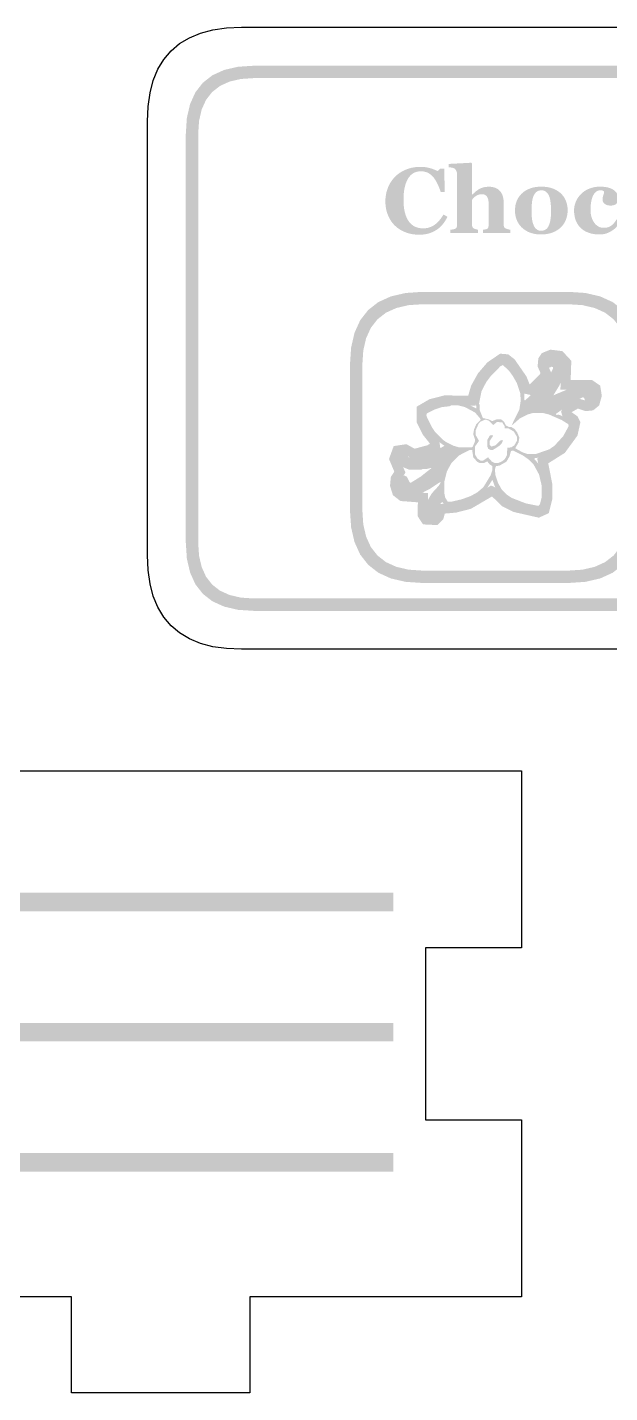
# Model space of a CAD drawing. Header units: millimetres. Extents: x 6 to 594, y 82 to 394.
# Drawn here: x 478.08 to 496.89, y 159.76 to 203.84 of the extents above; entities that cross this region are included whole.
import ezdxf

# ---------------------------------------------------------------- set-up
doc = ezdxf.new("R2010")
doc.units = ezdxf.units.MM
doc.layers.add('CUT', color=1, linetype='Continuous')
doc.layers.add('RASTER', color=7, linetype='Continuous')

msp = doc.modelspace()

# ---------------------------------------------------------------- hatches: boundary and pattern name
at = {"layer": 'RASTER'}
h = msp.add_hatch(color=7, dxfattribs=at)
h.paths.add_polyline_path([(483.2, 200.4), (483.234, 200.916), (483.338, 201.363), (483.509, 201.741), (483.75, 202.05), (484.059, 202.291), (484.438, 202.463), (484.884, 202.566), (485.4, 202.6), (542.6, 202.6), (543.116, 202.566), (543.563, 202.463), (543.941, 202.291), (544.25, 202.05), (544.491, 201.741), (544.662, 201.363), (544.766, 200.916), (544.8, 200.4), (544.8, 187.2), (544.766, 186.684), (544.662, 186.238), (544.491, 185.859), (544.25, 185.55), (543.941, 185.309), (543.563, 185.138), (543.116, 185.034), (542.6, 185), (485.4, 185), (484.884, 185.034), (484.438, 185.138), (484.059, 185.309), (483.75, 185.55), (483.509, 185.859), (483.338, 186.238), (483.234, 186.684), (483.2, 187.2)])
h.paths.add_polyline_path([(483.6, 200.4), (483.6, 187.2), (483.628, 186.778), (483.713, 186.413), (483.853, 186.103), (484.05, 185.85), (484.303, 185.653), (484.613, 185.513), (484.978, 185.428), (485.4, 185.4), (542.6, 185.4), (543.022, 185.428), (543.388, 185.513), (543.697, 185.653), (543.95, 185.85), (544.147, 186.103), (544.287, 186.413), (544.372, 186.778), (544.4, 187.2), (544.4, 200.4), (544.372, 200.822), (544.287, 201.188), (544.147, 201.497), (543.95, 201.75), (543.697, 201.947), (543.388, 202.088), (543.022, 202.172), (542.6, 202.2), (485.4, 202.2), (484.978, 202.172), (484.612, 202.088), (484.303, 201.947), (484.05, 201.75), (483.853, 201.497), (483.713, 201.188), (483.628, 200.822), (483.6, 200.4)])
for points in [[(490.731, 197.144), (490.674, 197.145), (490.619, 197.149), (490.564, 197.155), (490.51, 197.163), (490.457, 197.173), (490.405, 197.186), (490.353, 197.201), (490.303, 197.218), (490.254, 197.238), (490.207, 197.259), (490.161, 197.283), (490.117, 197.309), (490.074, 197.337), (490.033, 197.367), (489.994, 197.399), (489.956, 197.433), (489.921, 197.468), (489.887, 197.506), (489.856, 197.545), (489.826, 197.587), (489.799, 197.63), (489.773, 197.676), (489.749, 197.724), (489.728, 197.773), (489.708, 197.825), (489.691, 197.877), (489.677, 197.931), (489.665, 197.986), (489.656, 198.043), (489.649, 198.1), (489.645, 198.159), (489.644, 198.22), (489.645, 198.279), (489.649, 198.338), (489.656, 198.396), (489.665, 198.452), (489.677, 198.508), (489.691, 198.562), (489.709, 198.615), (489.728, 198.667), (489.75, 198.718), (489.775, 198.767), (489.801, 198.814), (489.83, 198.859), (489.86, 198.903), (489.893, 198.945), (489.928, 198.985), (489.965, 199.024), (490.003, 199.06), (490.043, 199.094), (490.085, 199.125), (490.129, 199.155), (490.175, 199.183), (490.223, 199.208), (490.272, 199.232), (490.324, 199.253), (490.377, 199.272), (490.43, 199.289), (490.485, 199.303), (490.541, 199.314), (490.597, 199.323), (490.654, 199.329), (490.713, 199.333), (490.772, 199.334), (490.815, 199.334), (490.856, 199.332), (490.897, 199.328), (490.937, 199.324), (490.976, 199.318), (491.014, 199.311), (491.051, 199.302), (491.087, 199.293), (491.122, 199.282), (491.155, 199.271), (491.187, 199.26), (491.218, 199.248), (491.247, 199.236), (491.275, 199.224), (491.302, 199.211), (491.327, 199.198), (491.418, 199.279), (491.545, 199.279), (491.559, 198.52), (491.43, 198.52), (491.402, 198.604), (491.372, 198.682), (491.341, 198.754), (491.309, 198.821), (491.275, 198.882), (491.24, 198.937), (491.204, 198.986), (491.166, 199.03), (491.127, 199.068), (491.085, 199.101), (491.041, 199.129), (490.995, 199.152), (490.947, 199.169), (490.897, 199.182), (490.845, 199.19), (490.791, 199.192), (490.724, 199.188), (490.662, 199.177), (490.603, 199.158), (490.549, 199.132), (490.498, 199.097), (490.452, 199.056), (490.41, 199.007), (490.372, 198.95), (490.338, 198.886), (490.309, 198.816), (490.285, 198.74), (490.264, 198.658), (490.249, 198.57), (490.237, 198.476), (490.231, 198.376), (490.229, 198.269), (490.229, 198.209), (490.232, 198.15), (490.235, 198.094), (490.241, 198.04), (490.248, 197.988), (490.256, 197.939), (490.266, 197.892), (490.278, 197.847), (490.29, 197.804), (490.304, 197.763), (490.319, 197.725), (490.334, 197.689), (490.351, 197.655), (490.368, 197.622), (490.386, 197.593), (490.406, 197.565), (490.427, 197.538), (490.45, 197.513), (490.474, 197.49), (490.498, 197.468), (490.524, 197.449), (490.551, 197.431), (490.578, 197.415), (490.606, 197.401), (490.636, 197.389), (490.666, 197.379), (490.697, 197.37), (490.728, 197.362), (490.761, 197.357), (490.794, 197.353), (490.828, 197.35), (490.863, 197.349), (490.913, 197.351), (490.963, 197.356), (491.01, 197.365), (491.057, 197.377), (491.102, 197.393), (491.145, 197.412), (491.187, 197.435), (491.228, 197.461), (491.268, 197.49), (491.307, 197.524), (491.345, 197.56), (491.382, 197.601), (491.418, 197.645), (491.453, 197.692), (491.487, 197.743), (491.521, 197.798), (491.646, 197.721), (491.63, 197.69), (491.614, 197.659), (491.597, 197.629), (491.579, 197.599), (491.561, 197.571), (491.542, 197.543), (491.523, 197.517), (491.503, 197.491), (491.482, 197.466), (491.461, 197.442), (491.439, 197.418), (491.416, 197.396), (491.392, 197.375), (491.368, 197.354), (491.343, 197.334), (491.317, 197.316), (491.288, 197.296), (491.258, 197.278), (491.227, 197.26), (491.195, 197.244), (491.163, 197.229), (491.13, 197.215), (491.096, 197.202), (491.061, 197.19), (491.026, 197.179), (490.988, 197.17), (490.949, 197.162), (490.909, 197.156), (490.867, 197.151), (490.823, 197.147), (490.778, 197.145), (490.731, 197.144)], [(493.675, 197.2), (492.793, 197.2), (492.793, 197.307), (492.801, 197.308), (492.809, 197.308), (492.817, 197.309), (492.825, 197.31), (492.834, 197.311), (492.843, 197.312), (492.853, 197.313), (492.862, 197.314), (492.872, 197.315), (492.881, 197.317), (492.889, 197.318), (492.897, 197.32), (492.904, 197.322), (492.91, 197.324), (492.916, 197.326), (492.921, 197.329), (492.928, 197.333), (492.935, 197.338), (492.941, 197.343), (492.947, 197.349), (492.952, 197.355), (492.957, 197.361), (492.961, 197.368), (492.964, 197.376), (492.967, 197.384), (492.97, 197.393), (492.972, 197.403), (492.973, 197.414), (492.975, 197.426), (492.976, 197.438), (492.976, 197.452), (492.977, 197.467), (492.977, 198.152), (492.976, 198.189), (492.973, 198.223), (492.969, 198.255), (492.962, 198.284), (492.955, 198.311), (492.945, 198.336), (492.933, 198.358), (492.92, 198.378), (492.905, 198.395), (492.889, 198.41), (492.871, 198.423), (492.852, 198.434), (492.831, 198.442), (492.809, 198.448), (492.785, 198.451), (492.76, 198.452), (492.745, 198.452), (492.731, 198.451), (492.717, 198.45), (492.703, 198.448), (492.69, 198.446), (492.676, 198.443), (492.663, 198.439), (492.651, 198.435), (492.638, 198.43), (492.626, 198.425), (492.613, 198.419), (492.601, 198.413), (492.588, 198.407), (492.576, 198.399), (492.564, 198.392), (492.552, 198.384), (492.541, 198.376), (492.532, 198.369), (492.522, 198.361), (492.513, 198.354), (492.505, 198.346), (492.498, 198.339), (492.49, 198.331), (492.484, 198.324), (492.477, 198.316), (492.471, 198.309), (492.466, 198.301), (492.46, 198.295), (492.455, 198.288), (492.45, 198.282), (492.445, 198.275), (492.44, 198.269), (492.44, 197.483), (492.441, 197.47), (492.441, 197.457), (492.442, 197.445), (492.444, 197.434), (492.446, 197.424), (492.448, 197.414), (492.451, 197.405), (492.454, 197.397), (492.457, 197.389), (492.462, 197.382), (492.467, 197.375), (492.473, 197.368), (492.479, 197.362), (492.487, 197.356), (492.495, 197.35), (492.503, 197.345), (492.509, 197.342), (492.515, 197.339), (492.522, 197.336), (492.529, 197.333), (492.536, 197.33), (492.544, 197.327), (492.553, 197.324), (492.561, 197.322), (492.57, 197.319), (492.579, 197.317), (492.588, 197.315), (492.597, 197.313), (492.605, 197.311), (492.614, 197.309), (492.622, 197.308), (492.631, 197.307), (492.631, 197.2), (491.74, 197.2), (491.74, 197.307), (491.75, 197.308), (491.759, 197.308), (491.768, 197.309), (491.778, 197.31), (491.787, 197.311), (491.796, 197.312), (491.805, 197.313), (491.814, 197.314), (491.823, 197.315), (491.832, 197.317), (491.84, 197.318), (491.848, 197.32), (491.856, 197.322), (491.864, 197.324), (491.871, 197.326), (491.878, 197.329), (491.889, 197.334), (491.899, 197.339), (491.909, 197.344), (491.917, 197.35), (491.925, 197.357), (491.931, 197.364), (491.937, 197.371), (491.942, 197.379), (491.946, 197.388), (491.949, 197.397), (491.952, 197.407), (491.954, 197.418), (491.956, 197.429), (491.957, 197.441), (491.958, 197.453), (491.958, 197.467), (491.958, 199.1), (491.958, 199.112), (491.957, 199.124), (491.955, 199.136), (491.953, 199.148), (491.95, 199.161), (491.946, 199.174), (491.942, 199.186), (491.937, 199.2), (491.931, 199.212), (491.924, 199.224), (491.918, 199.235), (491.91, 199.246), (491.902, 199.255), (491.894, 199.264), (491.885, 199.272), (491.875, 199.279), (491.867, 199.283), (491.859, 199.288), (491.849, 199.292), (491.839, 199.296), (491.828, 199.299), (491.816, 199.303), (491.804, 199.306), (491.79, 199.309), (491.776, 199.311), (491.763, 199.314), (491.75, 199.316), (491.737, 199.318), (491.725, 199.319), (491.713, 199.321), (491.702, 199.322), (491.69, 199.323), (491.69, 199.429), (492.418, 199.468), (492.44, 199.444), (492.44, 198.436), (492.446, 198.436), (492.46, 198.449), (492.473, 198.461), (492.486, 198.472), (492.499, 198.484), (492.512, 198.495), (492.524, 198.506), (492.535, 198.516), (492.547, 198.526), (492.558, 198.536), (492.57, 198.547), (492.583, 198.557), (492.596, 198.567), (492.61, 198.577), (492.625, 198.587), (492.64, 198.597), (492.656, 198.608), (492.67, 198.616), (492.685, 198.625), (492.701, 198.633), (492.718, 198.64), (492.736, 198.648), (492.756, 198.655), (492.776, 198.661), (492.797, 198.668), (492.819, 198.674), (492.842, 198.679), (492.864, 198.683), (492.888, 198.686), (492.912, 198.689), (492.936, 198.691), (492.96, 198.692), (492.985, 198.693), (493.043, 198.691), (493.097, 198.684), (493.147, 198.674), (493.193, 198.659), (493.236, 198.639), (493.275, 198.616), (493.31, 198.588), (493.342, 198.556), (493.37, 198.521), (493.394, 198.483), (493.415, 198.442), (493.432, 198.399), (493.445, 198.352), (493.454, 198.303), (493.46, 198.252), (493.461, 198.198), (493.461, 197.48), (493.462, 197.467), (493.462, 197.454), (493.464, 197.442), (493.465, 197.431), (493.468, 197.421), (493.47, 197.411), (493.474, 197.402), (493.478, 197.393), (493.482, 197.386), (493.487, 197.378), (493.494, 197.371), (493.501, 197.364), (493.509, 197.358), (493.517, 197.352), (493.527, 197.347), (493.538, 197.342), (493.544, 197.339), (493.551, 197.336), (493.558, 197.334), (493.565, 197.331), (493.573, 197.329), (493.58, 197.326), (493.588, 197.324), (493.596, 197.322), (493.604, 197.319), (493.613, 197.317), (493.622, 197.315), (493.632, 197.314), (493.642, 197.312), (493.653, 197.31), (493.664, 197.308), (493.675, 197.307)], [(496.554, 197.153), (496.504, 197.154), (496.455, 197.157), (496.408, 197.161), (496.362, 197.168), (496.318, 197.176), (496.275, 197.186), (496.234, 197.199), (496.194, 197.212), (496.156, 197.228), (496.12, 197.245), (496.085, 197.263), (496.052, 197.283), (496.021, 197.303), (495.991, 197.326), (495.963, 197.349), (495.937, 197.374), (495.913, 197.401), (495.89, 197.429), (495.868, 197.458), (495.849, 197.488), (495.831, 197.519), (495.814, 197.552), (495.799, 197.585), (495.786, 197.62), (495.774, 197.656), (495.764, 197.693), (495.756, 197.73), (495.749, 197.769), (495.743, 197.808), (495.739, 197.848), (495.737, 197.888), (495.736, 197.929), (495.737, 197.967), (495.74, 198.005), (495.745, 198.042), (495.752, 198.078), (495.76, 198.114), (495.771, 198.15), (495.783, 198.185), (495.797, 198.22), (495.813, 198.253), (495.83, 198.286), (495.849, 198.318), (495.869, 198.349), (495.89, 198.378), (495.913, 198.407), (495.937, 198.435), (495.962, 198.461), (495.989, 198.487), (496.019, 198.512), (496.049, 198.535), (496.082, 198.557), (496.116, 198.578), (496.152, 198.597), (496.189, 198.615), (496.228, 198.632), (496.268, 198.647), (496.309, 198.66), (496.352, 198.671), (496.395, 198.68), (496.439, 198.687), (496.485, 198.692), (496.531, 198.695), (496.579, 198.696), (496.644, 198.694), (496.706, 198.689), (496.765, 198.681), (496.82, 198.67), (496.871, 198.656), (496.919, 198.638), (496.964, 198.618), (497.005, 198.594), (497.042, 198.567), (497.073, 198.538), (497.1, 198.507), (497.122, 198.474), (497.14, 198.439), (497.152, 198.401), (497.159, 198.361), (497.162, 198.319), (497.161, 198.293), (497.158, 198.269), (497.154, 198.246), (497.148, 198.224), (497.14, 198.203), (497.13, 198.184), (497.119, 198.166), (497.106, 198.149), (497.091, 198.134), (497.073, 198.121), (497.053, 198.11), (497.03, 198.101), (497.005, 198.094), (496.977, 198.089), (496.947, 198.086), (496.914, 198.085), (496.887, 198.086), (496.861, 198.088), (496.837, 198.092), (496.813, 198.098), (496.791, 198.105), (496.769, 198.114), (496.749, 198.125), (496.73, 198.138), (496.713, 198.151), (496.698, 198.166), (496.685, 198.182), (496.675, 198.198), (496.667, 198.216), (496.661, 198.235), (496.657, 198.254), (496.656, 198.275), (496.657, 198.293), (496.658, 198.311), (496.66, 198.329), (496.662, 198.347), (496.665, 198.364), (496.669, 198.382), (496.674, 198.4), (496.68, 198.417), (496.685, 198.434), (496.69, 198.45), (496.695, 198.465), (496.698, 198.479), (496.702, 198.492), (496.704, 198.504), (496.706, 198.515), (496.708, 198.524), (496.703, 198.531), (496.699, 198.537), (496.694, 198.542), (496.689, 198.547), (496.684, 198.552), (496.678, 198.557), (496.673, 198.561), (496.667, 198.565), (496.66, 198.568), (496.652, 198.571), (496.644, 198.573), (496.635, 198.575), (496.625, 198.576), (496.613, 198.578), (496.602, 198.578), (496.589, 198.578), (496.573, 198.578), (496.557, 198.576), (496.541, 198.574), (496.526, 198.571), (496.511, 198.566), (496.497, 198.561), (496.482, 198.555), (496.469, 198.548), (496.455, 198.539), (496.442, 198.529), (496.429, 198.518), (496.416, 198.505), (496.404, 198.491), (496.392, 198.475), (496.38, 198.458), (496.368, 198.439), (496.357, 198.42), (496.346, 198.4), (496.336, 198.377), (496.327, 198.354), (496.318, 198.328), (496.31, 198.301), (496.302, 198.273), (496.295, 198.243), (496.289, 198.211), (496.283, 198.178), (496.279, 198.144), (496.275, 198.107), (496.272, 198.07), (496.27, 198.03), (496.268, 197.99), (496.268, 197.947), (496.27, 197.883), (496.276, 197.823), (496.285, 197.766), (496.299, 197.712), (496.316, 197.661), (496.337, 197.613), (496.362, 197.568), (496.39, 197.527), (496.422, 197.489), (496.455, 197.457), (496.489, 197.429), (496.525, 197.407), (496.562, 197.389), (496.601, 197.377), (496.641, 197.369), (496.683, 197.367), (496.722, 197.368), (496.76, 197.372), (496.795, 197.377), (496.829, 197.385), (496.86, 197.395), (496.889, 197.408), (496.916, 197.423), (496.941, 197.44), (496.965, 197.459), (496.988, 197.48), (497.01, 197.502), (497.032, 197.527), (497.053, 197.554), (497.073, 197.582), (497.093, 197.613), (497.112, 197.645), (497.222, 197.569), (497.21, 197.547), (497.198, 197.525), (497.185, 197.504), (497.172, 197.484), (497.158, 197.463), (497.144, 197.444), (497.129, 197.425), (497.113, 197.406), (497.097, 197.388), (497.08, 197.37), (497.063, 197.353), (497.044, 197.336), (497.025, 197.32), (497.005, 197.304), (496.984, 197.289), (496.962, 197.275), (496.939, 197.26), (496.916, 197.247), (496.893, 197.234), (496.869, 197.222), (496.846, 197.211), (496.822, 197.201), (496.799, 197.192), (496.775, 197.184), (496.751, 197.177), (496.725, 197.17), (496.699, 197.165), (496.672, 197.161), (496.644, 197.157), (496.615, 197.155), (496.585, 197.154), (496.554, 197.153)], [(418.1, 175.9), (489.9, 175.9), (489.9, 175.3), (418.1, 175.3)], [(418.1, 171.7), (489.9, 171.7), (489.9, 171.1), (418.1, 171.1)], [(418.1, 167.5), (489.9, 167.5), (489.9, 166.9), (418.1, 166.9)]]:
    msp.add_hatch(color=7, dxfattribs=at).paths.add_polyline_path(points)
h = msp.add_hatch(color=7, dxfattribs=at)
h.paths.add_polyline_path([(495.306, 198.48), (495.332, 198.454), (495.357, 198.427), (495.38, 198.399), (495.401, 198.369), (495.421, 198.338), (495.439, 198.306), (495.456, 198.273), (495.471, 198.239), (495.485, 198.203), (495.496, 198.167), (495.506, 198.13), (495.514, 198.092), (495.52, 198.054), (495.525, 198.014), (495.527, 197.975), (495.528, 197.934), (495.527, 197.894), (495.525, 197.854), (495.52, 197.815), (495.514, 197.776), (495.506, 197.738), (495.497, 197.7), (495.485, 197.663), (495.472, 197.627), (495.457, 197.592), (495.44, 197.557), (495.422, 197.525), (495.403, 197.493), (495.381, 197.463), (495.358, 197.434), (495.333, 197.406), (495.307, 197.38), (495.278, 197.354), (495.246, 197.328), (495.214, 197.305), (495.18, 197.283), (495.145, 197.263), (495.108, 197.244), (495.07, 197.227), (495.031, 197.212), (494.99, 197.198), (494.948, 197.186), (494.904, 197.176), (494.859, 197.168), (494.812, 197.161), (494.764, 197.157), (494.715, 197.154), (494.664, 197.153), (494.62, 197.154), (494.576, 197.156), (494.534, 197.16), (494.492, 197.166), (494.452, 197.173), (494.412, 197.182), (494.373, 197.192), (494.335, 197.204), (494.298, 197.218), (494.262, 197.233), (494.227, 197.25), (494.194, 197.268), (494.161, 197.289), (494.129, 197.31), (494.099, 197.333), (494.069, 197.358), (494.042, 197.383), (494.017, 197.41), (493.992, 197.438), (493.97, 197.468), (493.948, 197.499), (493.929, 197.531), (493.91, 197.565), (493.894, 197.601), (493.878, 197.637), (493.865, 197.675), (493.854, 197.714), (493.845, 197.754), (493.838, 197.794), (493.833, 197.836), (493.83, 197.879), (493.829, 197.924), (493.83, 197.967), (493.833, 198.009), (493.837, 198.05), (493.843, 198.09), (493.851, 198.128), (493.861, 198.165), (493.872, 198.202), (493.885, 198.236), (493.9, 198.27), (493.917, 198.303), (493.936, 198.335), (493.956, 198.366), (493.978, 198.396), (494.002, 198.425), (494.027, 198.453), (494.055, 198.48), (494.083, 198.505), (494.112, 198.529), (494.143, 198.551), (494.176, 198.571), (494.21, 198.59), (494.246, 198.608), (494.283, 198.624), (494.322, 198.639), (494.362, 198.652), (494.404, 198.664), (494.446, 198.674), (494.49, 198.682), (494.535, 198.688), (494.581, 198.692), (494.629, 198.695), (494.677, 198.696), (494.728, 198.695), (494.777, 198.692), (494.824, 198.688), (494.87, 198.682), (494.914, 198.674), (494.957, 198.664), (494.999, 198.652), (495.038, 198.639), (495.077, 198.624), (495.114, 198.608), (495.149, 198.59), (495.183, 198.571), (495.216, 198.551), (495.247, 198.529), (495.277, 198.505), (495.306, 198.48)])
h.paths.add_polyline_path([(494.931, 197.465), (494.938, 197.486), (494.946, 197.508), (494.952, 197.532), (494.959, 197.556), (494.964, 197.581), (494.97, 197.608), (494.974, 197.636), (494.978, 197.664), (494.982, 197.694), (494.985, 197.725), (494.988, 197.758), (494.99, 197.791), (494.991, 197.826), (494.993, 197.862), (494.993, 197.899), (494.994, 197.937), (494.993, 197.963), (494.993, 197.99), (494.992, 198.018), (494.99, 198.047), (494.988, 198.076), (494.985, 198.107), (494.982, 198.139), (494.979, 198.171), (494.975, 198.203), (494.971, 198.234), (494.966, 198.262), (494.961, 198.289), (494.955, 198.314), (494.949, 198.338), (494.942, 198.359), (494.935, 198.379), (494.926, 198.402), (494.916, 198.423), (494.905, 198.443), (494.893, 198.462), (494.881, 198.479), (494.867, 198.495), (494.853, 198.51), (494.838, 198.524), (494.822, 198.537), (494.804, 198.547), (494.786, 198.556), (494.767, 198.564), (494.747, 198.57), (494.726, 198.574), (494.703, 198.576), (494.68, 198.577), (494.655, 198.576), (494.631, 198.573), (494.608, 198.569), (494.587, 198.563), (494.566, 198.555), (494.548, 198.545), (494.53, 198.533), (494.514, 198.52), (494.499, 198.505), (494.485, 198.489), (494.471, 198.472), (494.459, 198.454), (494.447, 198.435), (494.437, 198.415), (494.427, 198.394), (494.418, 198.372), (494.411, 198.351), (494.404, 198.328), (494.398, 198.305), (494.392, 198.281), (494.387, 198.256), (494.383, 198.231), (494.379, 198.204), (494.375, 198.176), (494.373, 198.148), (494.37, 198.12), (494.368, 198.091), (494.367, 198.062), (494.365, 198.033), (494.365, 198.003), (494.364, 197.973), (494.364, 197.943), (494.364, 197.904), (494.364, 197.866), (494.365, 197.831), (494.366, 197.797), (494.368, 197.765), (494.37, 197.734), (494.372, 197.705), (494.374, 197.678), (494.377, 197.652), (494.381, 197.626), (494.386, 197.6), (494.392, 197.573), (494.398, 197.547), (494.406, 197.521), (494.414, 197.494), (494.424, 197.468), (494.433, 197.446), (494.443, 197.425), (494.453, 197.405), (494.465, 197.387), (494.477, 197.369), (494.491, 197.353), (494.505, 197.338), (494.521, 197.325), (494.537, 197.312), (494.554, 197.301), (494.572, 197.292), (494.592, 197.285), (494.612, 197.279), (494.634, 197.275), (494.657, 197.273), (494.68, 197.272), (494.702, 197.273), (494.723, 197.275), (494.743, 197.279), (494.762, 197.284), (494.78, 197.291), (494.798, 197.299), (494.815, 197.309), (494.831, 197.321), (494.846, 197.334), (494.861, 197.348), (494.875, 197.364), (494.887, 197.381), (494.899, 197.4), (494.911, 197.42), (494.921, 197.442), (494.931, 197.465)])
h = msp.add_hatch(color=7, dxfattribs=at)
h.paths.add_polyline_path([(488.5, 192.95), (488.537, 193.501), (488.647, 193.978), (488.83, 194.382), (489.088, 194.713), (489.418, 194.97), (489.822, 195.153), (490.299, 195.263), (490.85, 195.3), (495.55, 195.3), (496.101, 195.263), (496.578, 195.153), (496.982, 194.97), (497.312, 194.713), (497.57, 194.382), (497.753, 193.978), (497.863, 193.501), (497.9, 192.95), (497.9, 188.25), (497.863, 187.699), (497.753, 187.222), (497.57, 186.818), (497.313, 186.488), (496.982, 186.23), (496.578, 186.047), (496.101, 185.937), (495.55, 185.9), (490.85, 185.9), (490.299, 185.937), (489.822, 186.047), (489.418, 186.23), (489.088, 186.488), (488.83, 186.818), (488.647, 187.222), (488.537, 187.699), (488.5, 188.25)])
h.paths.add_polyline_path([(488.9, 192.95), (488.9, 188.25), (488.93, 187.793), (489.022, 187.397), (489.174, 187.062), (489.388, 186.788), (489.662, 186.574), (489.997, 186.422), (490.393, 186.33), (490.85, 186.3), (495.55, 186.3), (496.007, 186.33), (496.403, 186.422), (496.738, 186.574), (497.013, 186.788), (497.226, 187.062), (497.378, 187.397), (497.47, 187.793), (497.5, 188.25), (497.5, 192.95), (497.47, 193.407), (497.378, 193.803), (497.226, 194.138), (497.013, 194.413), (496.738, 194.626), (496.403, 194.778), (496.007, 194.87), (495.55, 194.9), (490.85, 194.9), (490.393, 194.87), (489.997, 194.778), (489.662, 194.626), (489.388, 194.413), (489.174, 194.138), (489.022, 193.803), (488.93, 193.407), (488.9, 192.95)])
h = msp.add_hatch(color=7, dxfattribs=at)
h.paths.add_polyline_path([(494.968, 193.433), (495.357, 193.387), (495.647, 193.075), (495.626, 192.459), (496.308, 192.459), (496.578, 192.273), (496.632, 191.942), (496.545, 191.631), (496.351, 191.473), (496.111, 191.448), (495.857, 191.53), (495.661, 191.417), (495.657, 191.407), (495.654, 191.417), (495.844, 191.282), (495.94, 191.09), (495.846, 190.661), (495.439, 190.102), (494.902, 189.764), (495.033, 189.096), (495.033, 188.609), (494.919, 188.153), (494.597, 188.009), (493.79, 188.192), (493.414, 188.379), (493.106, 188.676), (493.077, 188.689), (492.407, 188.296), (491.928, 188.173), (491.562, 188.141), (491.513, 187.956), (491.326, 187.769), (490.861, 187.792), (490.682, 188.061), (490.693, 188.504), (490.13, 188.547), (489.887, 188.735), (489.793, 189.037), (489.821, 189.326), (489.932, 189.497), (489.76, 189.903), (489.912, 190.32), (490.323, 190.382), (490.588, 190.235), (491.004, 190.348), (491.075, 190.393), (491.071, 190.415), (490.852, 190.689), (490.649, 191.092), (490.649, 191.589), (491.066, 191.832), (491.553, 191.957), (492.317, 191.946), (492.415, 192.277), (492.631, 192.665), (492.937, 193.023), (493.35, 193.304), (493.611, 193.281), (493.816, 193.12), (494.199, 192.567), (494.303, 192.304), (494.299, 192.305), (494.636, 192.637), (494.65, 192.684), (494.559, 192.889), (494.582, 193.152), (494.695, 193.322)])
h.paths.add_polyline_path([(495.012, 193.106), (494.907, 193.063), (494.893, 193.042), (494.885, 192.943), (494.99, 192.707), (494.919, 192.467), (494.4, 191.954), (494.067, 192.029), (493.915, 192.415), (493.58, 192.898), (493.488, 192.971), (493.436, 192.975), (493.152, 192.783), (492.895, 192.481), (492.712, 192.152), (492.555, 191.622), (491.591, 191.637), (491.189, 191.533), (490.969, 191.405), (490.969, 191.168), (491.122, 190.863), (491.376, 190.547), (491.42, 190.235), (491.135, 190.051), (490.546, 189.893), (490.263, 190.049), (490.148, 190.032), (490.104, 189.911), (490.293, 189.466), (490.132, 189.218), (490.118, 189.07), (490.163, 188.926), (490.25, 188.859), (491.02, 188.801), (491.005, 188.154), (491.038, 188.104), (491.201, 188.096), (491.226, 188.121), (491.31, 188.441), (491.874, 188.489), (492.284, 188.595), (493.054, 189.047), (493.286, 188.947), (493.6, 188.644), (493.898, 188.496), (494.564, 188.345), (494.646, 188.381), (494.713, 188.648), (494.713, 189.065), (494.546, 189.918), (495.216, 190.34), (495.548, 190.795), (495.603, 191.048), (495.593, 191.068), (495.379, 191.22), (495.317, 191.427), (495.409, 191.64), (495.819, 191.878), (496.145, 191.773), (496.223, 191.781), (496.264, 191.814), (496.304, 191.96), (496.284, 192.087), (496.208, 192.139), (495.295, 192.139), (495.322, 192.954), (495.203, 193.083), (495.012, 193.106)])
h = msp.add_hatch(color=7, dxfattribs=at)
h.paths.add_polyline_path([(495.014, 193.193), (495.166, 193.201), (495.253, 193.155), (495.36, 193.076), (495.431, 192.935), (495.431, 192.695), (495.405, 192.589), (495.253, 192.262), (495.067, 191.959), (495.617, 192.19), (495.963, 192.27), (496.176, 192.244), (496.316, 192.172), (496.37, 192.119), (496.415, 192.004), (496.354, 191.8), (496.263, 191.704), (496.229, 191.685), (496.088, 191.704), (496.069, 191.871), (496.016, 191.898), (495.663, 191.72), (495.147, 191.358), (495.173, 191.321), (495.219, 191.34), (495.298, 191.313), (495.546, 191.188), (495.679, 191.082), (495.697, 190.968), (495.644, 190.835), (495.546, 190.641), (495.413, 190.455), (495.147, 190.189), (494.9, 190.037), (494.687, 189.958), (494.474, 189.931), (494.448, 189.904), (494.562, 189.78), (494.687, 189.532), (494.793, 189.107), (494.793, 188.602), (494.695, 188.302), (494.607, 188.256), (494.395, 188.283), (493.836, 188.442), (493.589, 188.567), (493.27, 188.86), (493.172, 189.027), (493.1, 189.232), (492.861, 188.86), (492.595, 188.674), (492.295, 188.522), (491.763, 188.389), (491.604, 188.389), (491.479, 188.514), (491.356, 188.397), (491.285, 188.283), (491.311, 188.177), (491.293, 188.062), (491.152, 187.964), (491.011, 188.009), (490.913, 188.15), (490.913, 188.336), (490.966, 188.496), (491.144, 188.796), (491.372, 189.046), (491.436, 189.152), (491.383, 189.142), (491.08, 188.94), (490.833, 188.815), (490.567, 188.735), (490.328, 188.735), (490.16, 188.807), (490.054, 188.94), (490.009, 189.08), (490.054, 189.248), (490.097, 189.312), (490.168, 189.346), (490.248, 189.373), (490.336, 189.328), (490.426, 189.152), (490.461, 189.134), (490.788, 189.338), (491.144, 189.62), (490.992, 189.585), (490.859, 189.585), (490.806, 189.559), (490.408, 189.559), (490.107, 189.684), (490.009, 189.851), (490.009, 189.984), (490.054, 190.072), (490.134, 190.152), (490.221, 190.17), (490.309, 190.125), (490.373, 189.976), (490.408, 189.958), (490.54, 189.958), (490.939, 190.064), (491.418, 190.25), (491.55, 190.33), (491.41, 190.428), (491.197, 190.641), (491.064, 190.827), (490.966, 190.994), (490.859, 191.26), (490.878, 191.428), (491.011, 191.534), (491.178, 191.606), (491.418, 191.685), (491.683, 191.739), (492.056, 191.739), (492.321, 191.659), (492.579, 191.534), (492.561, 191.898), (492.64, 192.164), (492.765, 192.411), (492.872, 192.571), (493.164, 192.89), (493.438, 193.068), (493.552, 193.022), (493.658, 192.916), (493.924, 192.544), (494.102, 192.137), (494.129, 192.031), (494.129, 191.818), (494.155, 191.792), (494.775, 192.395), (494.987, 192.688), (495.059, 192.828), (495.051, 192.874), (495.006, 192.882), (494.953, 192.855), (494.839, 192.874), (494.793, 192.935), (494.793, 193.014), (494.865, 193.129)])
h.paths.add_polyline_path([(493.438, 192.935), (493.35, 192.89), (493.058, 192.597), (492.898, 192.384), (492.747, 192.084), (492.667, 191.685), (492.693, 191.632), (492.693, 191.473), (492.792, 191.226), (492.986, 191.18), (493.092, 191.127), (493.225, 191.18), (493.385, 191.18), (493.472, 191.109), (493.536, 190.986), (493.624, 190.941), (493.704, 190.941), (493.818, 190.869), (493.898, 190.763), (493.969, 190.596), (493.943, 190.436), (493.836, 190.25), (494.076, 190.117), (494.235, 190.064), (494.501, 190.064), (494.934, 190.215), (495.094, 190.322), (495.386, 190.641), (495.564, 190.968), (495.546, 191.029), (495.333, 191.162), (494.926, 191.34), (494.714, 191.393), (494.421, 191.393), (494.235, 191.34), (493.988, 191.215), (493.712, 190.976), (493.969, 191.499), (494.015, 191.8), (493.996, 192.031), (493.89, 192.35), (493.765, 192.571), (493.632, 192.757)])
h.paths.add_polyline_path([(491.763, 191.632), (491.71, 191.606), (491.471, 191.579), (491.232, 191.499), (490.984, 191.374), (490.966, 191.313), (490.992, 191.234), (491.144, 190.933), (491.25, 190.774), (491.489, 190.534), (491.596, 190.455), (491.843, 190.33), (492.029, 190.277), (492.428, 190.277), (492.462, 190.295), (492.534, 190.463), (492.534, 190.542), (492.481, 190.702), (492.507, 190.861), (492.579, 191.029), (492.701, 191.146), (492.72, 191.18), (492.701, 191.215), (492.542, 191.401), (492.215, 191.579), (492.002, 191.632)])
h.paths.add_polyline_path([(492.88, 191.18), (492.712, 191.109), (492.659, 191.055), (492.561, 190.835), (492.561, 190.675), (492.667, 190.489), (492.534, 190.303), (492.534, 190.064), (492.606, 189.923), (492.72, 189.851), (492.8, 189.851), (492.959, 189.958), (493.084, 189.817), (493.172, 189.772), (493.278, 189.772), (493.393, 189.817), (493.499, 189.896), (493.571, 190.037), (493.579, 190.269), (493.704, 190.277), (493.802, 190.338), (493.89, 190.489), (493.89, 190.622), (493.791, 190.79), (493.624, 190.888), (493.499, 190.896), (493.491, 190.968), (493.419, 191.082), (493.252, 191.101), (493.127, 191.002), (492.994, 191.135)])
h.paths.add_polyline_path([(493.02, 190.667), (493.092, 190.675), (493.119, 190.649), (493.012, 190.489), (493.012, 190.356), (493.066, 190.303), (493.206, 190.348), (493.35, 190.497), (493.411, 190.516), (493.438, 190.489), (493.393, 190.402), (493.313, 190.322), (493.119, 190.197), (493.039, 190.197), (492.967, 190.231), (492.933, 190.303), (492.933, 190.516)])
h.paths.add_polyline_path([(492.375, 190.197), (492.021, 190.019), (491.782, 189.78), (491.63, 189.506), (491.55, 189.187), (491.55, 188.788), (491.577, 188.655), (491.657, 188.522), (491.763, 188.522), (492.109, 188.602), (492.401, 188.708), (492.622, 188.833), (492.808, 188.993), (493.039, 189.373), (493.092, 189.532), (493.1, 189.673), (493.004, 189.737), (492.933, 189.825), (492.826, 189.772), (492.693, 189.772), (492.606, 189.817), (492.481, 189.958), (492.446, 190.189)])
h.paths.add_polyline_path([(493.73, 190.17), (493.696, 190.152), (493.65, 189.984), (493.552, 189.817), (493.331, 189.692), (493.217, 189.673), (493.199, 189.639), (493.18, 189.551), (493.199, 189.373), (493.278, 189.134), (493.403, 188.913), (493.563, 188.753), (493.722, 188.647), (494.182, 188.469), (494.581, 188.389), (494.634, 188.442), (494.687, 188.655), (494.687, 189.054), (494.607, 189.399), (494.429, 189.726), (494.27, 189.886), (494.084, 190.019), (493.783, 190.17)])

# ---------------------------------------------------------------- linework, layer by layer
at = {"layer": 'CUT'}
for points in [[(543.001, 183.76), (484.999, 183.76), (484.517, 183.781), (484.075, 183.844), (483.675, 183.949), (483.315, 184.097), (482.997, 184.288), (482.722, 184.522), (482.488, 184.797), (482.297, 185.115), (482.149, 185.475), (482.044, 185.875), (481.981, 186.317), (481.96, 186.799), (481.96, 200.801), (481.981, 201.283), (482.044, 201.725), (482.149, 202.125), (482.297, 202.485), (482.488, 202.803), (482.722, 203.078), (482.997, 203.312), (483.315, 203.503), (483.675, 203.651), (484.075, 203.756), (484.517, 203.819), (484.999, 203.84), (543.001, 203.84)], [(417.1, 179.84), (490.9, 179.84), (494.04, 179.84), (494.04, 174.127), (490.94, 174.127), (490.94, 168.573), (494.04, 168.573), (494.04, 162.86), (490.9, 162.86), (485.263, 162.86), (485.263, 159.76), (479.506, 159.76), (479.506, 162.86), (473.909, 162.86)]]:
    msp.add_lwpolyline(points, dxfattribs=at)

doc.saveas('drawing.dxf')
